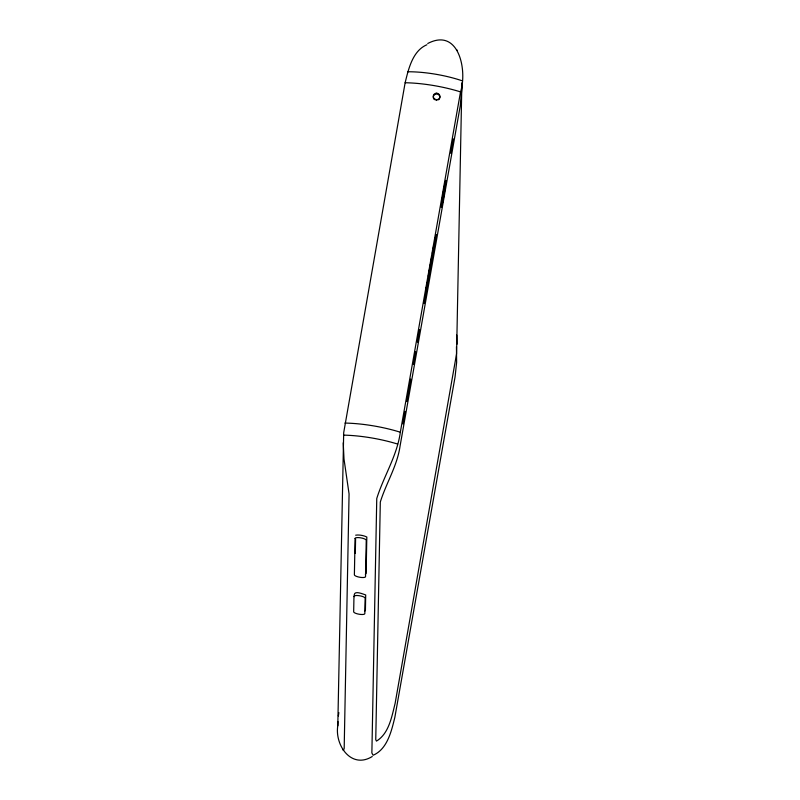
<?xml version="1.0" encoding="UTF-8"?>
<svg xmlns="http://www.w3.org/2000/svg" width="800" height="800" viewBox="0 0 800 800"><rect width="100%" height="100%" fill="white"/><g stroke="black" fill="none" stroke-linecap="round" stroke-linejoin="round"><path stroke-width="1.2" d="M372.23 756.52C351.23 769.55 334.61 745.04 337.8 725.71L343.69 432.72L405.14 82.74C408.49 69.12 412.59 50.76 426.92 44.74M354.48 596.66C352.63 589.47 362.54 593.94 365.7 594.95L365.41 610.35L364.61 611.22M355.31 553.36L355.59 538.82M461.95 87.18L460.27 105.76L400.06 446.08C397.23 465.97 386.14 483.18 380.31 502.03L375.75 739.63L376.46 741.1C388.98 733.61 391.81 716.49 395.12 703.39L456.57 353.77L461.88 82.79M337.8 725.71L337.91 721.54M338.38 715.94L338.85 712.58M456.45 346.66L456.63 362.45L455.06 376.93L394.86 717.26C391.51 730.88 387.41 749.24 373.08 755.26L371.87 752.96L376.76 498.51C383.71 476.18 397.09 455.85 400.33 432.22L460.53 91.89C467.42 70.86 459.06 27.17 427.77 43.48M435.08 237.59L434.71 239.94M425.94 289.45L426.36 287.03M426.79 284.62L427.22 282.2M428.29 276.17L428.72 273.75M429.15 271.34L429.58 268.92M430.01 266.51L430.44 264.09M430.86 261.68L431.94 255.64M432.36 253.23L432.79 250.81M433.22 248.4L433.65 245.98M423.83 301.19L423.54 302.36M355.66 535.18C359.04 534.6 363.7 535.45 366.82 537.02L366.12 573.38L365.32 574.24M456.53 49.63L457.37 50.54M342.63 749.46L343.47 750.37L344.18 748.38L349.07 493.94L344 458.99L343.23 442.81M456.74 335.05L457.02 344.22M344.94 423.07A59.7 16.07 10 0 1 400.33 432.22M407.81 71.76A55.41 16.04 10.1 0 1 461.93 80.7M343.53 435.13A55.41 13.79 10 0 1 397.64 444.07M439.6 98.56A3.33 3.21 1.1 0 1 438.5 99.83M436.88 100.41A3.33 3.21 1.1 0 1 436.01 100.37M434.45 99.68A3.33 3.21 1.1 0 1 435.41 94.21A3.33 3.21 1.1 0 1 439.86 97.76M405.14 82.74A59.7 16.07 10 0 1 460.53 91.89M353.97 596.38L353.67 611.78A5.66 1.52 10 0 0 359.22 614.25A5.66 1.52 10 0 0 364.83 613.63L365.13 598.22A5.66 1.52 10 0 0 359.58 595.76A5.66 1.52 10 0 0 353.97 596.38M355.08 538.46L354.38 574.81A5.66 1.52 10 0 0 359.93 577.28A5.66 1.52 10 0 0 365.54 576.66L366.24 540.3A5.66 1.52 10 0 0 360.69 537.84A5.66 1.52 10 0 0 355.08 538.46M402.97 423.04L402.96 423.94L405.03 411.43L402.97 423.04M407.03 399.78L407 401.37L410.7 379.04L407.03 399.78M413.53 363.37L413.51 364.26L415.59 351.76L413.53 363.37M417.44 341.26L417.43 342.15L419.5 329.65L417.44 341.26M424.26 302.75L424.25 303.55L436.35 234.43L424.26 302.75M450.88 152.17L450.86 153.19L453.23 138.9L450.88 152.17M436.36 93.22L435.43 93.38A3.33 3.21 9.8 0 0 434.46 98.85L436.03 99.58A3.34 3.21 26.5 0 0 439.88 97.08A3.34 3.21 26.5 0 0 437.15 93.25L436.36 93.22M442.95 200.68A13.56 0.55 -80.6 0 0 445.82 180.4A13.56 0.55 -80.6 0 0 442.04 200.26A13.56 0.55 -80.6 0 0 442.95 200.68"/></g></svg>
